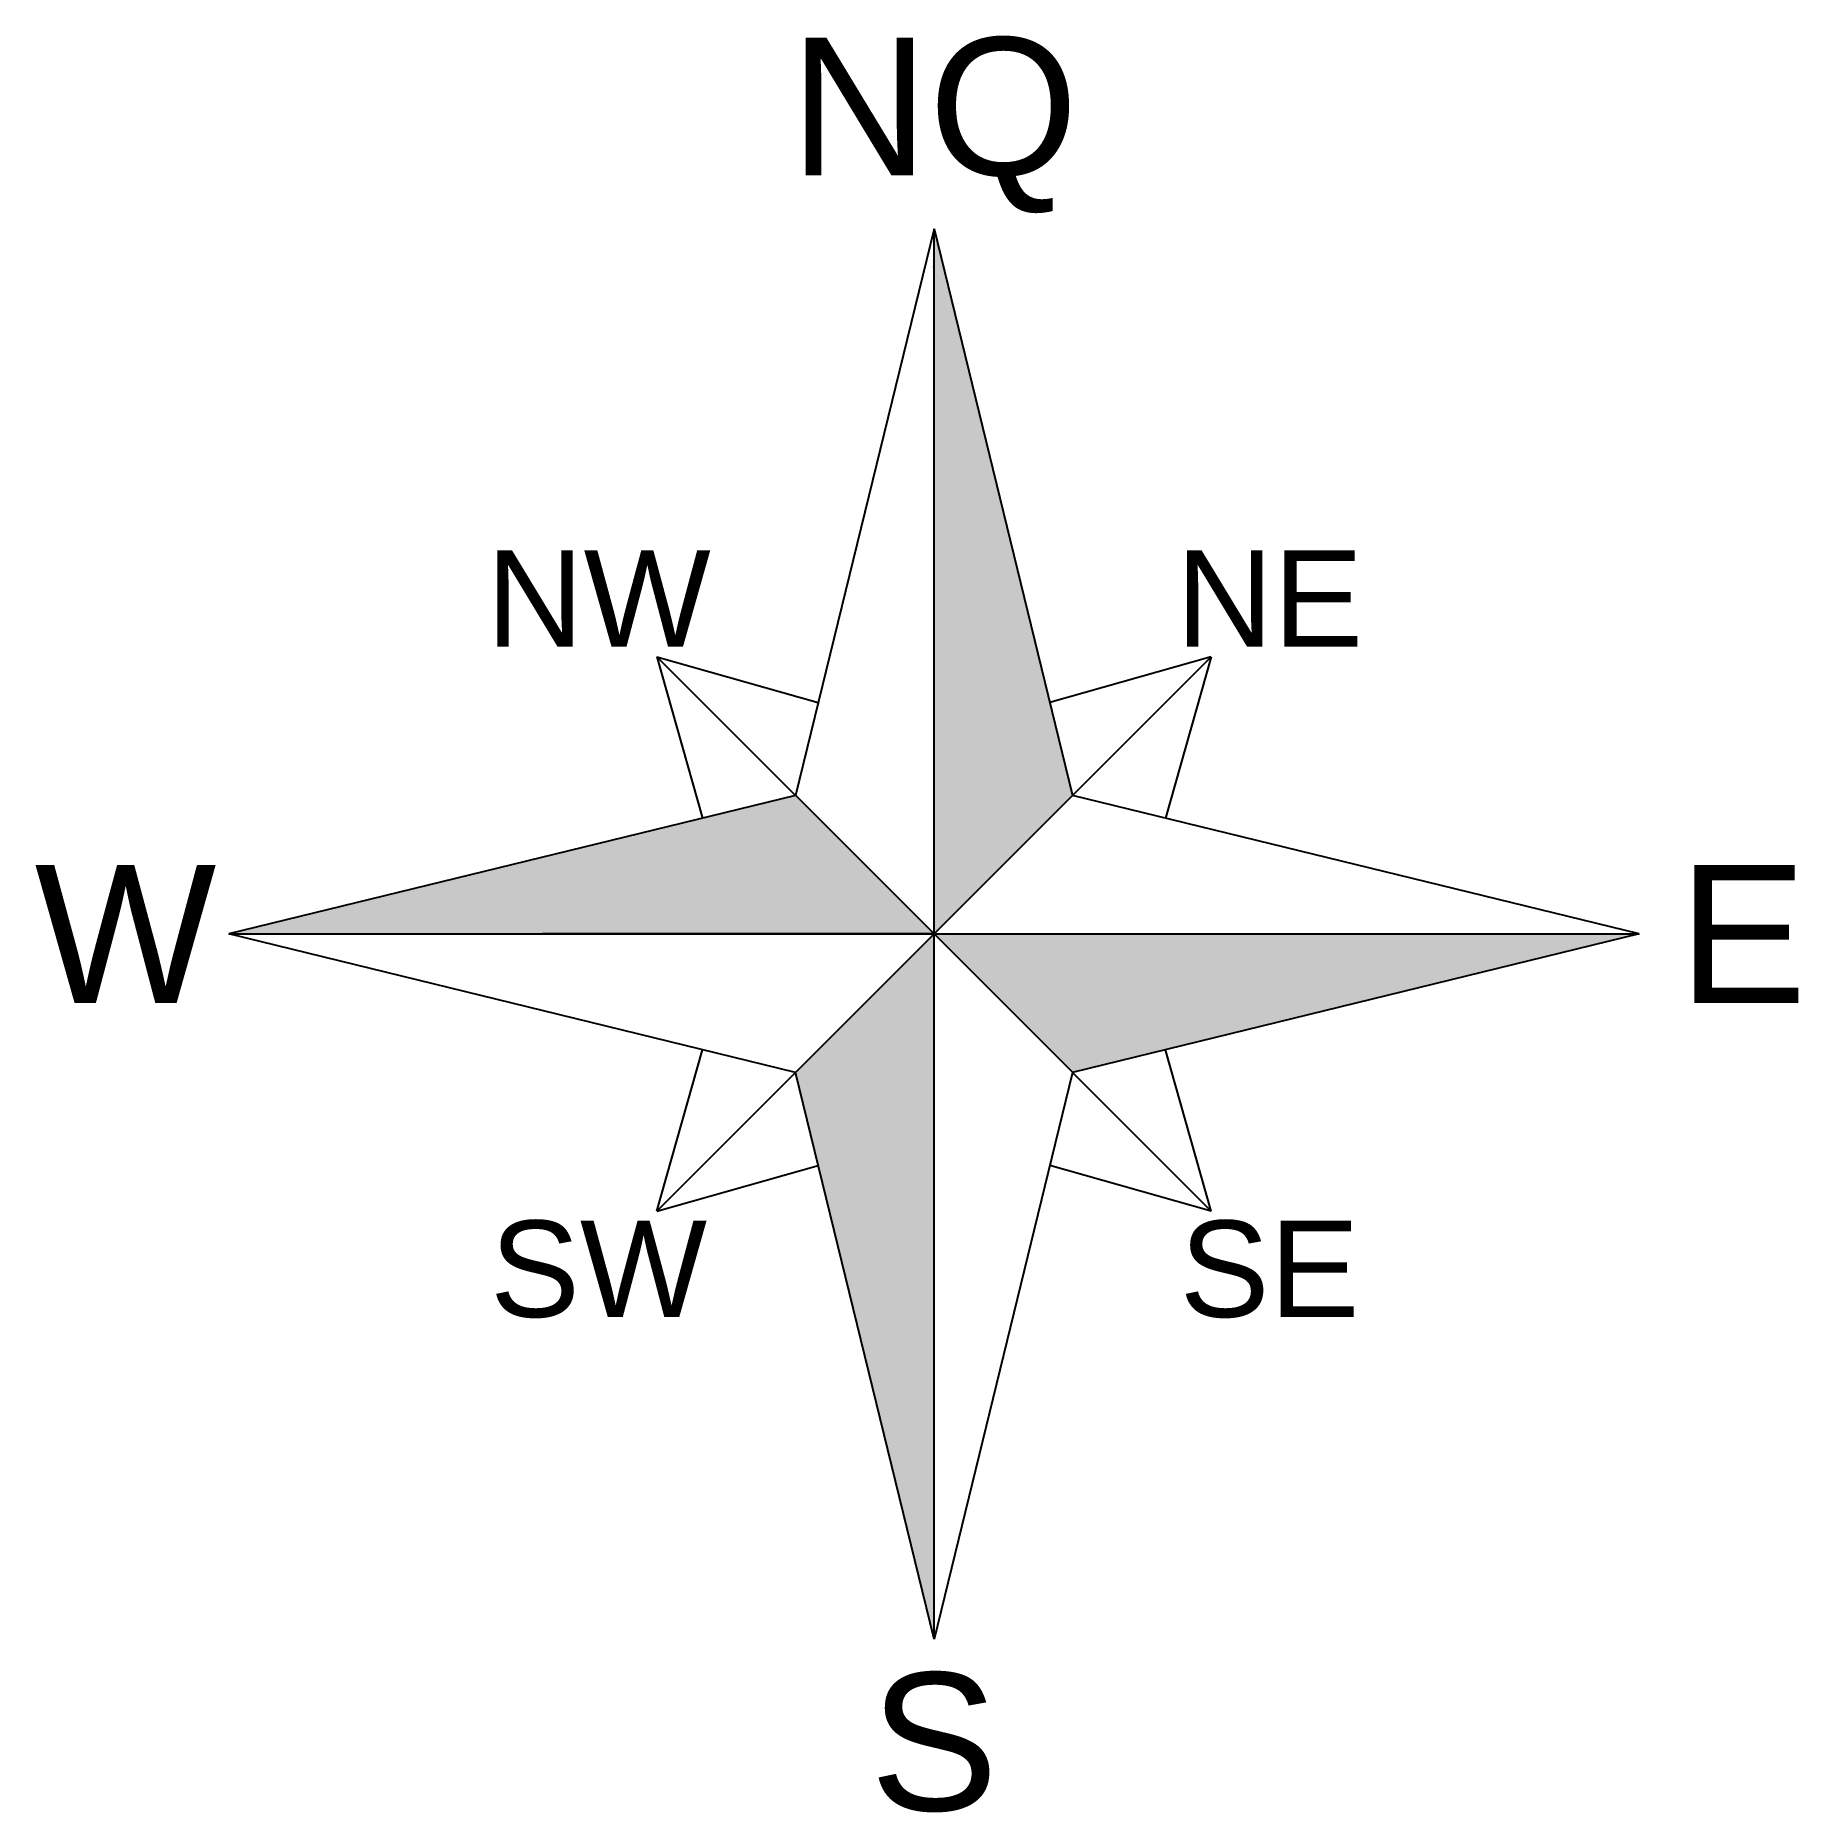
# Model space of a CAD drawing. Extents: x -13 to 12.6, y -12.8 to 13.
import ezdxf

# ---------------------------------------------------------------- set-up
doc = ezdxf.new("R2010")
doc.units = 0
doc.styles.get("Standard").update_dxf_attribs({"font": 'arial.ttf'})

msp = doc.modelspace()

# ---------------------------------------------------------------- hatches: boundary and pattern name
for points in [[(0, 10.24), (0, 0), (2.011, 2.011)], [(-2.011, 2.011), (-10.24, 0), (0, 0)], [(0, 0), (-2.011, -2.011), (0, -10.24)], [(10.24, 0), (0, 0), (2.011, -2.011)]]:
    msp.add_hatch(color=256).paths.add_polyline_path(points)

# ---------------------------------------------------------------- linework, layer by layer
for p, q in [((0, 10.24), (-2.011, 2.011)), ((0, 10.24), (2.011, 2.011)), ((0, 0), (0, 10.24)), ((-0.013, 9.678), (0.002, 9.687)), ((-4.023, 4.023), (-1.681, 3.362)), ((0, 0), (-4.023, 4.023)), ((-4.023, 4.023), (-3.362, 1.681)), ((0, 0), (4.023, 4.023)), ((4.023, 4.023), (1.681, 3.362)), ((4.023, 4.023), (3.362, 1.681)), ((-2.011, 2.011), (-10.24, 0)), ((10.24, 0), (2.011, 2.011)), ((-10.24, 0), (0, 0)), ((-2.011, -2.011), (-10.24, 0)), ((0, 0), (-5.689, 0)), ((0, 0), (-4.023, -4.023)), ((0, -10.24), (0, 0)), ((0, 0), (10.24, 0)), ((0, 0), (4.023, -4.023)), ((10.24, 0), (2.011, -2.011)), ((-4.023, -4.023), (-3.362, -1.681)), ((4.023, -4.023), (3.362, -1.681)), ((0, -10.24), (-2.011, -2.011)), ((2.011, -2.011), (0, -10.24)), ((-4.023, -4.023), (-1.681, -3.362)), ((4.023, -4.023), (1.681, -3.362))]:
    msp.add_line(p, q)

# ---------------------------------------------------------------- texts
at = {"attachment_point": 5}
for s, insert, char_height in [('{\\C7;NQ}', (0, 11.74), 2), ('NW', (-4.871, 4.871), 1.4), ('NE', (4.871, 4.871), 1.4), ('{\\C7;W}', (-11.74, 0), 2), ('{\\C7;E}', (11.74, 0), 2), ('SW', (-4.871, -4.871), 1.4), ('SE', (4.871, -4.871), 1.4), ('{\\C7;S}', (0, -11.74), 2)]:
    msp.add_mtext(s, dxfattribs=dict(at, insert=insert, char_height=char_height))

doc.saveas('drawing.dxf')
